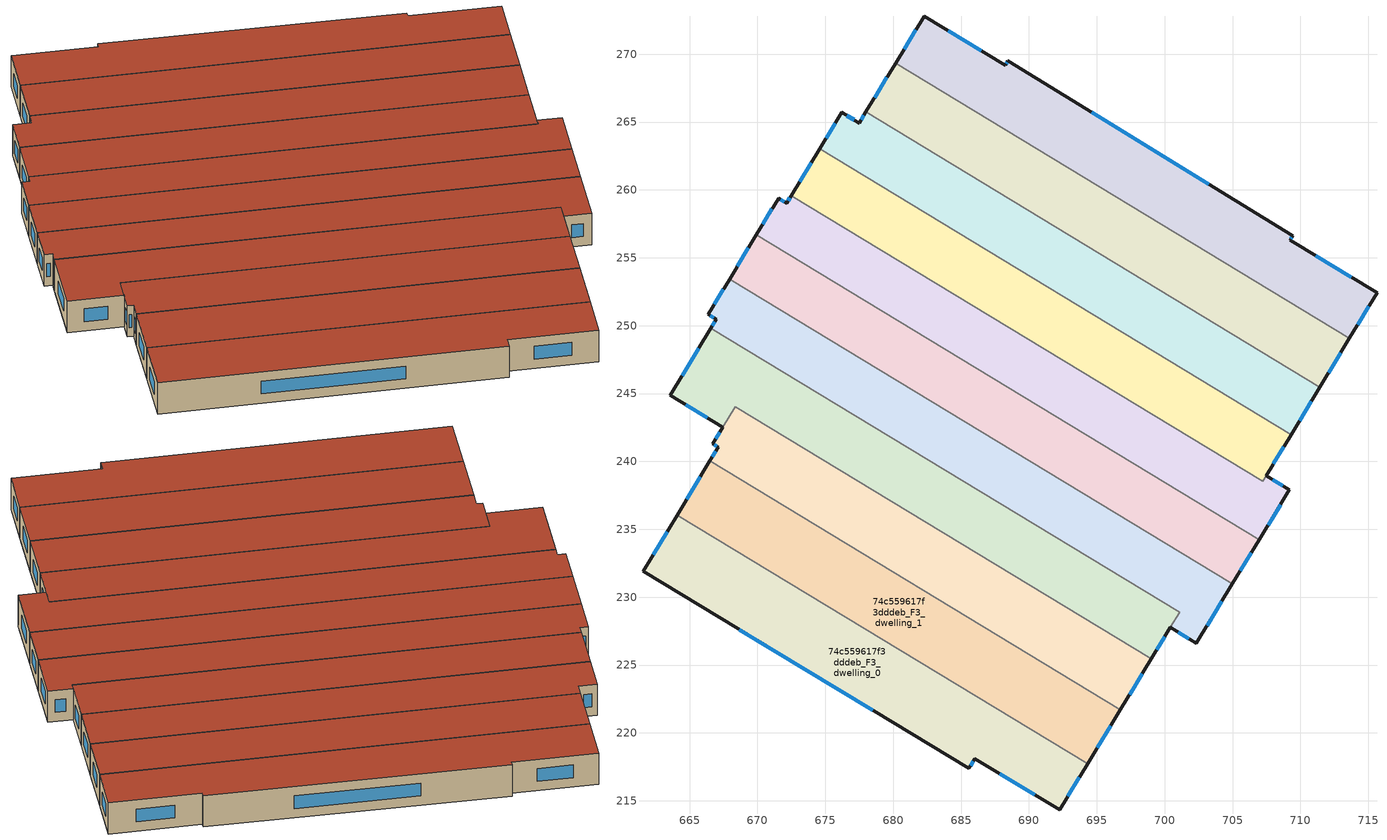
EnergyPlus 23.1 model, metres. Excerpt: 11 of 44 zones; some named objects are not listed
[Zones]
74c559617f3dddeb_F3_dwelling_0
 floor to 74c559617f3dddeb_F2_dwelling_0 (EU_floor_Construction): 694.32,217.71 692.27,214.32 686.02,218.11 685.57,217.38 661.57,231.89 664.08,236.05 z9
 wall outside (EU_wall_Construction): 664.08,236.05 661.57,231.89 685.57,217.38 686.02,218.11 692.27,214.32 694.32,217.71 z9:12
 wall to 74c559617f3dddeb_F3_dwelling_1 (EU_wall_Construction): 694.32,217.71 664.08,236.05 z9:12
 window (EU_Window_Construction): 668.65,227.61 678.49,221.66 / 663.34,234.82 662.31,233.12 / 692.87,215.32 693.72,216.71 / 687.86,216.99 690.42,215.44 / 685.71,217.6 685.89,217.9 z9.88:11.12
 roof outside (EU_roof_Construction): 692.27,214.32 694.32,217.71 664.08,236.05 661.57,231.89 685.57,217.38 686.02,218.11 z12
74c559617f3dddeb_F3_dwelling_1
 floor to 74c559617f3dddeb_F2_dwelling_1 (EU_floor_Construction): 696.74,221.7 694.32,217.71 664.08,236.05 666.5,240.03 z9
 wall outside (EU_wall_Construction): 694.32,217.71 696.74,221.7 / 666.5,240.03 664.08,236.05 z9:12
 wall to 74c559617f3dddeb_F3_dwelling_2 (EU_wall_Construction): 696.74,221.7 666.5,240.03 z9:12
 window (EU_Window_Construction): 695.03,218.89 696.03,220.52 / 665.79,238.85 664.8,237.22 z9.88:11.12
 roof outside (EU_roof_Construction): 694.32,217.71 696.74,221.7 666.5,240.03 664.08,236.05 z12
74c559617f3dddeb_F3_dwelling_10
 floor to 74c559617f3dddeb_F2_dwelling_10 (EU_floor_Construction): 709.42,256.61 709.23,256.3 715.64,252.42 713.61,249.08 680.18,269.34 682.27,272.8 688.25,269.18 688.45,269.51 z9
 wall outside (EU_wall_Construction): 713.61,249.08 715.64,252.42 709.23,256.3 709.42,256.61 688.45,269.51 688.25,269.18 682.27,272.8 680.18,269.34 z9:12
 wall to 74c559617f3dddeb_F3_dwelling_9 (EU_wall_Construction): 680.18,269.34 713.61,249.08 z9:12
 window (EU_Window_Construction): 703.24,260.41 694.64,265.7 / 709.29,256.39 709.37,256.52 / 713.75,253.56 711.12,255.16 / 714.21,250.06 715.04,251.43 / 681.65,271.78 680.79,270.37 / 686.49,270.25 684.04,271.74 / 688.39,269.41 688.31,269.28 z9.88:11.12
 roof outside (EU_roof_Construction): 713.61,249.08 715.64,252.42 709.23,256.3 709.42,256.61 688.45,269.51 688.25,269.18 682.27,272.8 680.18,269.34 z12
74c559617f3dddeb_F3_dwelling_2
 floor to 74c559617f3dddeb_F2_dwelling_2 (EU_floor_Construction): 699.01,225.45 696.74,221.7 666.5,240.03 667.12,241.05 666.7,241.31 668.36,244.03 z9
 wall outside (EU_wall_Construction): 696.74,221.7 699.01,225.45 / 667.44,242.52 666.7,241.31 667.12,241.05 666.5,240.03 z9:12
 wall to 74c559617f3dddeb_F3_dwelling_3 (EU_wall_Construction): 699.01,225.45 668.36,244.03 667.44,242.52 z9:12
 window (EU_Window_Construction): 666.94,240.75 666.68,240.33 / 666.83,241.23 667,241.13 / 697.41,222.8 698.34,224.34 / 667.22,242.16 666.92,241.66 z9.88:11.12
 roof outside (EU_roof_Construction): 696.74,221.7 699.01,225.45 668.36,244.03 666.7,241.31 667.12,241.05 666.5,240.03 z12
74c559617f3dddeb_F3_dwelling_3
 floor to 74c559617f3dddeb_F2_dwelling_3 (EU_floor_Construction): 701.09,228.88 699.01,225.45 668.36,244.03 667.44,242.52 663.56,244.87 666.56,249.81 z9
 wall outside (EU_wall_Construction): 666.56,249.81 663.56,244.87 667.44,242.52 / 699.01,225.45 700.42,227.77 z9:12
 wall to 74c559617f3dddeb_F3_dwelling_4 (EU_wall_Construction): 700.42,227.77 701.09,228.88 666.56,249.81 z9:12
 window (EU_Window_Construction): 664.71,244.18 666.3,243.21 / 665.68,248.35 664.45,246.33 / 699.43,226.13 700,227.09 z9.88:11.12
 roof outside (EU_roof_Construction): 699.01,225.45 701.09,228.88 666.56,249.81 663.56,244.87 667.44,242.52 668.36,244.03 z12
74c559617f3dddeb_F3_dwelling_4
 floor to 74c559617f3dddeb_F2_dwelling_4 (EU_floor_Construction): 704.99,230.97 702.34,226.61 700.42,227.77 701.09,228.88 666.56,249.81 666.96,250.46 666.36,250.83 667.94,253.43 z9
 wall outside (EU_wall_Construction): 667.94,253.43 666.36,250.83 666.96,250.46 666.56,249.81 / 700.42,227.77 702.34,226.61 704.99,230.97 z9:12
 wall to 74c559617f3dddeb_F3_dwelling_5 (EU_wall_Construction): 704.99,230.97 667.94,253.43 z9:12
 window (EU_Window_Construction): 666.84,250.27 666.68,250 / 666.54,250.72 666.78,250.57 / 667.47,252.66 666.83,251.59 / 703.12,227.9 704.21,229.69 / 700.99,227.43 701.77,226.95 z9.88:11.12
 roof outside (EU_roof_Construction): 702.34,226.61 704.99,230.97 667.94,253.43 666.36,250.83 666.96,250.46 666.56,249.81 701.09,228.88 700.42,227.77 z12
74c559617f3dddeb_F3_dwelling_5
 floor to 74c559617f3dddeb_F2_dwelling_5 (EU_floor_Construction): 706.96,234.23 704.99,230.97 667.94,253.43 669.91,256.68 z9
 wall outside (EU_wall_Construction): 669.91,256.68 667.94,253.43 / 704.99,230.97 706.96,234.23 z9:12
 wall to 74c559617f3dddeb_F3_dwelling_6 (EU_wall_Construction): 706.96,234.23 669.91,256.68 z9:12
 window (EU_Window_Construction): 669.33,255.72 668.52,254.39 / 705.57,231.93 706.38,233.27 z9.88:11.12
 roof outside (EU_roof_Construction): 704.99,230.97 706.96,234.23 669.91,256.68 667.94,253.43 z12
74c559617f3dddeb_F3_dwelling_6
 floor to 74c559617f3dddeb_F2_dwelling_6 (EU_floor_Construction): 707.47,238.95 709.19,237.91 706.96,234.23 669.91,256.68 671.55,259.39 672.15,259.03 672.48,259.58 707.21,238.53 z9
 wall outside (EU_wall_Construction): 706.96,234.23 709.19,237.91 707.47,238.95 / 672.48,259.58 672.15,259.03 671.55,259.39 669.91,256.68 z9:12
 wall to 74c559617f3dddeb_F3_dwelling_7 (EU_wall_Construction): 707.47,238.95 707.21,238.53 672.48,259.58 z9:12
 window (EU_Window_Construction): 707.61,235.31 708.53,236.82 / 671.07,258.59 670.4,257.48 / 671.97,259.14 671.73,259.29 / 672.39,259.42 672.25,259.19 / 708.68,238.21 707.98,238.64 z9.88:11.12
 roof outside (EU_roof_Construction): 706.96,234.23 709.19,237.91 707.47,238.95 707.21,238.53 672.48,259.58 672.15,259.03 671.55,259.39 669.91,256.68 z12
74c559617f3dddeb_F3_dwelling_7
 floor to 74c559617f3dddeb_F2_dwelling_7 (EU_floor_Construction): 709.31,241.97 707.21,238.53 672.48,259.58 674.57,263.03 z9
 wall outside (EU_wall_Construction): 674.57,263.03 672.48,259.58 / 707.47,238.95 709.31,241.97 z9:12
 wall to 74c559617f3dddeb_F3_dwelling_8 (EU_wall_Construction): 709.31,241.97 674.57,263.03 z9:12
 window (EU_Window_Construction): 673.96,262.01 673.1,260.6 / 708.01,239.84 708.76,241.08 z9.88:11.12
 roof outside (EU_roof_Construction): 707.21,238.53 709.31,241.97 674.57,263.03 672.48,259.58 z12
74c559617f3dddeb_F3_dwelling_8
 floor to 74c559617f3dddeb_F2_dwelling_8 (EU_floor_Construction): 711.43,245.47 709.31,241.97 674.57,263.03 676.2,265.71 677.49,264.92 677.99,265.74 z9
 wall outside (EU_wall_Construction): 709.31,241.97 711.43,245.47 / 677.99,265.74 677.49,264.92 676.2,265.71 674.57,263.03 z9:12
 wall to 74c559617f3dddeb_F3_dwelling_9 (EU_wall_Construction): 711.43,245.47 677.99,265.74 z9:12
 window (EU_Window_Construction): 709.93,243.01 710.8,244.44 / 675.72,264.92 675.05,263.82 / 677.11,265.15 676.58,265.48 / 677.84,265.5 677.64,265.16 z9.88:11.12
 roof outside (EU_roof_Construction): 709.31,241.97 711.43,245.47 677.99,265.74 677.49,264.92 676.2,265.71 674.57,263.03 z12
74c559617f3dddeb_F3_dwelling_9
 floor to 74c559617f3dddeb_F2_dwelling_9 (EU_floor_Construction): 713.61,249.08 711.43,245.47 677.99,265.74 680.18,269.34 z9
 wall outside (EU_wall_Construction): 680.18,269.34 677.99,265.74 / 711.43,245.47 713.61,249.08 z9:12
 window (EU_Window_Construction): 679.53,268.28 678.64,266.8 / 712.07,246.54 712.97,248.01 z9.88:11.12
 roof outside (EU_roof_Construction): 711.43,245.47 713.61,249.08 680.18,269.34 677.99,265.74 z12
[Building]
EU S2 Campaign: North Axis=0; Terrain=City; Solar Distribution=FullExterior
[Site:Location]
Montreal-Trudeau.Intl.AP: Latitude=45.4667; Longitude=-73.75; Time Zone=-5; Elevation=36
[SizingPeriod:WeatherFileDays]
AnnualSizingPeriod: Begin Month=1; Begin Day of Month=1; End Month=12; End Day of Month=31; Day of Week for Start Day=Monday; Use Weather File Daylight Saving Period=No; Use Weather File Rain and Snow Indicators=No
[MATERIAL]
EU_InternalMass_Material: Roughness=MediumRough; Thickness=0.1; Conductivity=1; Density=1800; Specific Heat=900; Thermal Absorptance=0.9; Solar Absorptance=0.7; Visible Absorptance=0.7
[MATERIAL:NOMASS] Roughness=MediumRough; Thermal Absorptance=0.9; Solar Absorptance=0.7; Visible Absorptance=0.7
Name | Thermal Resistance
EU_wall_NoMass | 1.609
EU_roof_NoMass | 2.744
EU_floor_NoMass | 1.35572
[WINDOWMATERIAL:SIMPLEGLAZINGSYSTEM]
EU_Window_SimpleGlazing: UFactor=2.99806; Solar Heat Gain Coefficient=0.8; Visible Transmittance=0.8
[CONSTRUCTION]
EU_wall_Construction: EU_wall_NoMass
EU_roof_Construction: EU_roof_NoMass
EU_floor_Construction: EU_floor_NoMass
EU_Window_Construction: EU_Window_SimpleGlazing
EU_InternalMass_Construction: EU_InternalMass_Material
[ZONE] Type=1; Multiplier=1; Ceiling Height=autocalculate; Floor Area=autocalculate; Part of Total Floor Area=Yes
Name | Volume
74c559617f3dddeb_F3_dwelling_0 | 494.139
74c559617f3dddeb_F3_dwelling_1 | 494.101
74c559617f3dddeb_F3_dwelling_10 | 494.128
74c559617f3dddeb_F3_dwelling_2 | 470.048
74c559617f3dddeb_F3_dwelling_3 | 509.461
74c559617f3dddeb_F3_dwelling_4 | 502.818
74c559617f3dddeb_F3_dwelling_5 | 494.156
74c559617f3dddeb_F3_dwelling_6 | 497.016
74c559617f3dddeb_F3_dwelling_7 | 491.183
74c559617f3dddeb_F3_dwelling_8 | 494.12
74c559617f3dddeb_F3_dwelling_9 | 494.149
[INTERNALMASS] Construction=EU_InternalMass_Construction
Name | Zone or ZoneList | Surface Area
74c559617f3dddeb_F3_dwelling_0_EU_InternalMass | 74c559617f3dddeb_F3_dwelling_0 | 164.713
74c559617f3dddeb_F3_dwelling_1_EU_InternalMass | 74c559617f3dddeb_F3_dwelling_1 | 164.7
74c559617f3dddeb_F3_dwelling_2_EU_InternalMass | 74c559617f3dddeb_F3_dwelling_2 | 156.692
74c559617f3dddeb_F3_dwelling_3_EU_InternalMass | 74c559617f3dddeb_F3_dwelling_3 | 169.811
74c559617f3dddeb_F3_dwelling_4_EU_InternalMass | 74c559617f3dddeb_F3_dwelling_4 | 167.605
74c559617f3dddeb_F3_dwelling_5_EU_InternalMass | 74c559617f3dddeb_F3_dwelling_5 | 164.719
74c559617f3dddeb_F3_dwelling_6_EU_InternalMass | 74c559617f3dddeb_F3_dwelling_6 | 165.672
74c559617f3dddeb_F3_dwelling_7_EU_InternalMass | 74c559617f3dddeb_F3_dwelling_7 | 163.738
74c559617f3dddeb_F3_dwelling_8_EU_InternalMass | 74c559617f3dddeb_F3_dwelling_8 | 164.707
74c559617f3dddeb_F3_dwelling_9_EU_InternalMass | 74c559617f3dddeb_F3_dwelling_9 | 164.716
74c559617f3dddeb_F3_dwelling_10_EU_InternalMass | 74c559617f3dddeb_F3_dwelling_10 | 164.71
[OTHEREQUIPMENT] Fuel Type=Electricity; Design Level Calculation Method=Watts/Area; Power per Zone Floor Area=1; Fraction Latent=0; Fraction Radiant=0; Fraction Lost=0; Carbon Dioxide Generation Rate=0; EndUse Subcategory=EU_Step8_InternalGains
Name | Zone or ZoneList or Space or SpaceList | Schedule
EU_Step8_InternalGain_74c559617f3dddeb_F3_dwelling_0_f000 | 74c559617f3dddeb_F3_dwelling_0 | EU_Step8_GainSchedule_74c559617f3dddeb_F3_dwelling_0_f000
EU_Step8_InternalGain_74c559617f3dddeb_F3_dwelling_1_f000 | 74c559617f3dddeb_F3_dwelling_1 | EU_Step8_GainSchedule_74c559617f3dddeb_F3_dwelling_1_f000
EU_Step8_InternalGain_74c559617f3dddeb_F3_dwelling_2_f000 | 74c559617f3dddeb_F3_dwelling_2 | EU_Step8_GainSchedule_74c559617f3dddeb_F3_dwelling_2_f000
EU_Step8_InternalGain_74c559617f3dddeb_F3_dwelling_3_f000 | 74c559617f3dddeb_F3_dwelling_3 | EU_Step8_GainSchedule_74c559617f3dddeb_F3_dwelling_3_f000
EU_Step8_InternalGain_74c559617f3dddeb_F3_dwelling_4_f000 | 74c559617f3dddeb_F3_dwelling_4 | EU_Step8_GainSchedule_74c559617f3dddeb_F3_dwelling_4_f000
EU_Step8_InternalGain_74c559617f3dddeb_F3_dwelling_5_f000 | 74c559617f3dddeb_F3_dwelling_5 | EU_Step8_GainSchedule_74c559617f3dddeb_F3_dwelling_5_f000
EU_Step8_InternalGain_74c559617f3dddeb_F3_dwelling_6_f000 | 74c559617f3dddeb_F3_dwelling_6 | EU_Step8_GainSchedule_74c559617f3dddeb_F3_dwelling_6_f000
EU_Step8_InternalGain_74c559617f3dddeb_F3_dwelling_7_f000 | 74c559617f3dddeb_F3_dwelling_7 | EU_Step8_GainSchedule_74c559617f3dddeb_F3_dwelling_7_f000
EU_Step8_InternalGain_74c559617f3dddeb_F3_dwelling_8_f000 | 74c559617f3dddeb_F3_dwelling_8 | EU_Step8_GainSchedule_74c559617f3dddeb_F3_dwelling_8_f000
EU_Step8_InternalGain_74c559617f3dddeb_F3_dwelling_9_f000 | 74c559617f3dddeb_F3_dwelling_9 | EU_Step8_GainSchedule_74c559617f3dddeb_F3_dwelling_9_f000
EU_Step8_InternalGain_74c559617f3dddeb_F3_dwelling_10_f000 | 74c559617f3dddeb_F3_dwelling_10 | EU_Step8_GainSchedule_74c559617f3dddeb_F3_dwelling_10_f000
[ZONEVENTILATION:DESIGNFLOWRATE] Schedule=EU_AlwaysOn; Design Flow Rate Calculation Method=AirChanges/Hour; Air Changes per Hour=0.684414; Ventilation Type=Natural; Fan Pressure Rise=0; Fan Total Efficiency=1; Constant Term Coefficient=1; Temperature Term Coefficient=0; Velocity Term Coefficient=0; Velocity Squared Term Coefficient=0; Minimum Indoor Temperature=-100; Maximum Indoor Temperature=100; Delta Temperature=-100; Minimum Outdoor Temperature=-100; Maximum Outdoor Temperature=100; Maximum Wind Speed=40
Name | Zone or ZoneList or Space or SpaceList
EU_ConstantAir_74c559617f3dddeb_F3_dwelling_0 | 74c559617f3dddeb_F3_dwelling_0
EU_ConstantAir_74c559617f3dddeb_F3_dwelling_1 | 74c559617f3dddeb_F3_dwelling_1
EU_ConstantAir_74c559617f3dddeb_F3_dwelling_2 | 74c559617f3dddeb_F3_dwelling_2
EU_ConstantAir_74c559617f3dddeb_F3_dwelling_3 | 74c559617f3dddeb_F3_dwelling_3
EU_ConstantAir_74c559617f3dddeb_F3_dwelling_4 | 74c559617f3dddeb_F3_dwelling_4
EU_ConstantAir_74c559617f3dddeb_F3_dwelling_5 | 74c559617f3dddeb_F3_dwelling_5
EU_ConstantAir_74c559617f3dddeb_F3_dwelling_6 | 74c559617f3dddeb_F3_dwelling_6
EU_ConstantAir_74c559617f3dddeb_F3_dwelling_7 | 74c559617f3dddeb_F3_dwelling_7
EU_ConstantAir_74c559617f3dddeb_F3_dwelling_8 | 74c559617f3dddeb_F3_dwelling_8
EU_ConstantAir_74c559617f3dddeb_F3_dwelling_9 | 74c559617f3dddeb_F3_dwelling_9
EU_ConstantAir_74c559617f3dddeb_F3_dwelling_10 | 74c559617f3dddeb_F3_dwelling_10
[HVACTEMPLATE:THERMOSTAT] Constant Heating Setpoint=20; Constant Cooling Setpoint=50
EU_HeatOnly_74c559617f3dddeb_F3_dwelling_6; EU_HeatOnly_74c559617f3dddeb_F3_dwelling_7; EU_HeatOnly_74c559617f3dddeb_F3_dwelling_8; EU_HeatOnly_74c559617f3dddeb_F3_dwelling_9; EU_HeatOnly_74c559617f3dddeb_F3_dwelling_10
[HVACTEMPLATE:ZONE:IDEALLOADSAIRSYSTEM] System Availability Schedule=EU_AlwaysOn; Maximum Heating Supply Air Temperature=50; Minimum Cooling Supply Air Temperature=13; Maximum Heating Supply Air Humidity Ratio=0.0156; Minimum Cooling Supply Air Humidity Ratio=0.0077; Heating Limit=NoLimit; Cooling Limit=NoLimit; Heating Availability Schedule=EU_AlwaysOn; Cooling Availability Schedule=EU_CoolingOff; Dehumidification Control Type=ConstantSensibleHeatRatio; Cooling Sensible Heat Ratio=0.7; Dehumidification Setpoint=60; Humidification Control Type=None; Humidification Setpoint=30; Outdoor Air Method=None; Outdoor Air Flow Rate per Person=0.00944; Outdoor Air Flow Rate per Zone Floor Area=0; Outdoor Air Flow Rate per Zone=0; Demand Controlled Ventilation Type=None; Outdoor Air Economizer Type=NoEconomizer; Heat Recovery Type=None; Sensible Heat Recovery Effectiveness=0.7; Latent Heat Recovery Effectiveness=0.65
Name | Template Thermostat
74c559617f3dddeb_F3_dwelling_0 | EU_HeatOnly_74c559617f3dddeb_F3_dwelling_0
74c559617f3dddeb_F3_dwelling_1 | EU_HeatOnly_74c559617f3dddeb_F3_dwelling_1
74c559617f3dddeb_F3_dwelling_2 | EU_HeatOnly_74c559617f3dddeb_F3_dwelling_2
74c559617f3dddeb_F3_dwelling_3 | EU_HeatOnly_74c559617f3dddeb_F3_dwelling_3
74c559617f3dddeb_F3_dwelling_4 | EU_HeatOnly_74c559617f3dddeb_F3_dwelling_4
74c559617f3dddeb_F3_dwelling_5 | EU_HeatOnly_74c559617f3dddeb_F3_dwelling_5
74c559617f3dddeb_F3_dwelling_6 | EU_HeatOnly_74c559617f3dddeb_F3_dwelling_6
74c559617f3dddeb_F3_dwelling_7 | EU_HeatOnly_74c559617f3dddeb_F3_dwelling_7
74c559617f3dddeb_F3_dwelling_8 | EU_HeatOnly_74c559617f3dddeb_F3_dwelling_8
74c559617f3dddeb_F3_dwelling_9 | EU_HeatOnly_74c559617f3dddeb_F3_dwelling_9
74c559617f3dddeb_F3_dwelling_10 | EU_HeatOnly_74c559617f3dddeb_F3_dwelling_10
[SIZING:ZONE] Zone Cooling Design Supply Air Temperature Input Method=SupplyAirTemperature; Zone Cooling Design Supply Air Temperature=13; Zone Heating Design Supply Air Temperature Input Method=SupplyAirTemperature; Zone Heating Design Supply Air Temperature=50; Zone Cooling Design Supply Air Humidity Ratio=0.008; Zone Heating Design Supply Air Humidity Ratio=0.008; Cooling Design Air Flow Method=DesignDay; Cooling Design Air Flow Rate=0; Cooling Minimum Air Flow per Zone Floor Area=0.000762; Cooling Minimum Air Flow=0; Cooling Minimum Air Flow Fraction=0.2; Heating Design Air Flow Method=DesignDay; Heating Design Air Flow Rate=0; Heating Maximum Air Flow per Zone Floor Area=0.002032; Heating Maximum Air Flow=0.141576; Heating Maximum Air Flow Fraction=0.3; Account for Dedicated Outdoor Air System=No; Dedicated Outdoor Air System Control Strategy=NeutralSupplyAir; Dedicated Outdoor Air Low Setpoint Temperature for Design=autosize; Dedicated Outdoor Air High Setpoint Temperature for Design=autosize; Zone Load Sizing Method=Sensible Load Only No Latent Load; Zone Latent Cooling Design Supply Air Humidity Ratio Input Method=HumidityRatioDifference; Zone Cooling Design Supply Air Humidity Ratio Difference=0.005; Zone Latent Heating Design Supply Air Humidity Ratio Input Method=HumidityRatioDifference; Zone Humidification Design Supply Air Humidity Ratio Difference=0.005
74c559617f3dddeb_F3_dwelling_0; 74c559617f3dddeb_F3_dwelling_1; 74c559617f3dddeb_F3_dwelling_2; 74c559617f3dddeb_F3_dwelling_3; 74c559617f3dddeb_F3_dwelling_4; 74c559617f3dddeb_F3_dwelling_5; 74c559617f3dddeb_F3_dwelling_6; 74c559617f3dddeb_F3_dwelling_7; 74c559617f3dddeb_F3_dwelling_8; 74c559617f3dddeb_F3_dwelling_9; 74c559617f3dddeb_F3_dwelling_10
[SCHEDULE:CONSTANT]
Name | Hourly Value
EU_AlwaysOn | 1
EU_CoolingOff | 0
[SCHEDULE:FILE] Column Number=1; Rows to Skip at Top=0; Number of Hours of Data=8760; Column Separator=Comma; Interpolate to Timestep=No; Minutes per Item=60; Adjust Schedule for Daylight Savings=Yes
Name | File
EU_Step8_GainSchedule_74c559617f3dddeb_F3_dwelling_0_f000 | ../../schedules/74c559617f3dddeb/74c559617f3dddeb_F3_dwelling_0_f000_gain.csv
EU_Step8_GainSchedule_74c559617f3dddeb_F3_dwelling_1_f000 | ../../schedules/74c559617f3dddeb/74c559617f3dddeb_F3_dwelling_1_f000_gain.csv
EU_Step8_GainSchedule_74c559617f3dddeb_F3_dwelling_2_f000 | ../../schedules/74c559617f3dddeb/74c559617f3dddeb_F3_dwelling_2_f000_gain.csv
EU_Step8_GainSchedule_74c559617f3dddeb_F3_dwelling_3_f000 | ../../schedules/74c559617f3dddeb/74c559617f3dddeb_F3_dwelling_3_f000_gain.csv
EU_Step8_GainSchedule_74c559617f3dddeb_F3_dwelling_4_f000 | ../../schedules/74c559617f3dddeb/74c559617f3dddeb_F3_dwelling_4_f000_gain.csv
EU_Step8_GainSchedule_74c559617f3dddeb_F3_dwelling_5_f000 | ../../schedules/74c559617f3dddeb/74c559617f3dddeb_F3_dwelling_5_f000_gain.csv
EU_Step8_GainSchedule_74c559617f3dddeb_F3_dwelling_6_f000 | ../../schedules/74c559617f3dddeb/74c559617f3dddeb_F3_dwelling_6_f000_gain.csv
EU_Step8_GainSchedule_74c559617f3dddeb_F3_dwelling_7_f000 | ../../schedules/74c559617f3dddeb/74c559617f3dddeb_F3_dwelling_7_f000_gain.csv
EU_Step8_GainSchedule_74c559617f3dddeb_F3_dwelling_8_f000 | ../../schedules/74c559617f3dddeb/74c559617f3dddeb_F3_dwelling_8_f000_gain.csv
EU_Step8_GainSchedule_74c559617f3dddeb_F3_dwelling_9_f000 | ../../schedules/74c559617f3dddeb/74c559617f3dddeb_F3_dwelling_9_f000_gain.csv
EU_Step8_GainSchedule_74c559617f3dddeb_F3_dwelling_10_f000 | ../../schedules/74c559617f3dddeb/74c559617f3dddeb_F3_dwelling_10_f000_gain.csv
